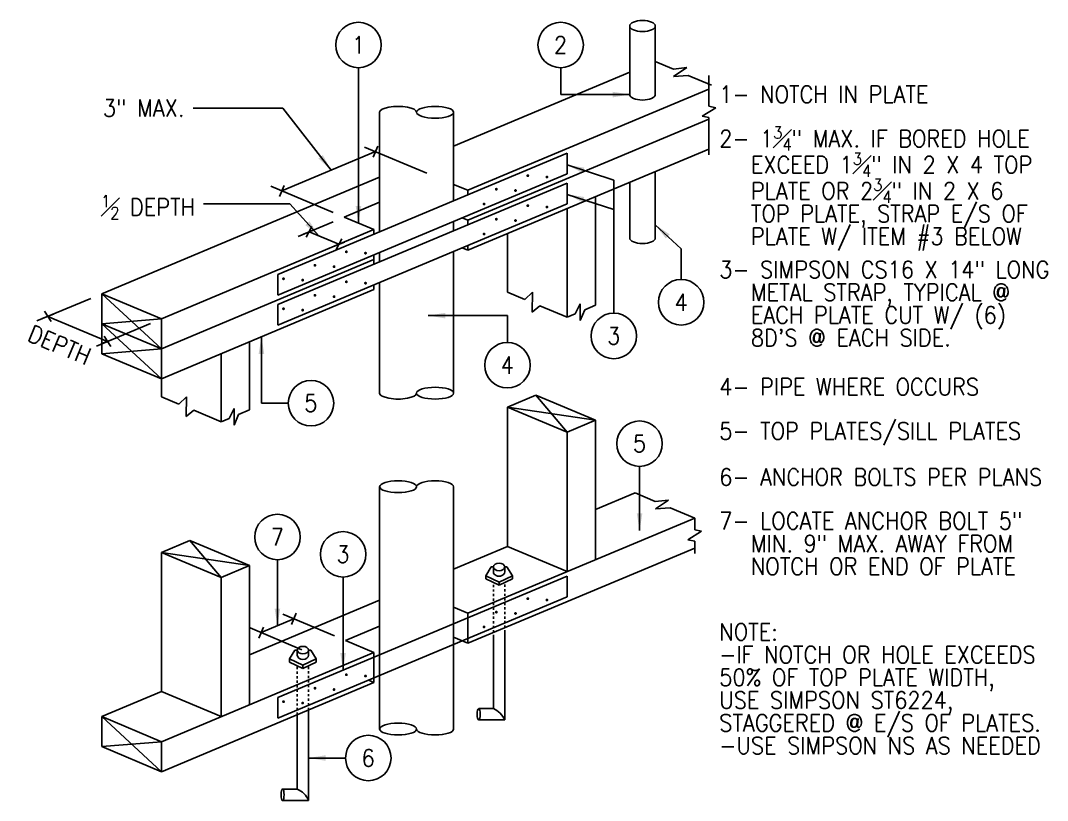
# Model space of a CAD drawing. Header units: inches. Extents: x 3 to 1706, y 9 to 286.
# Drawn here: x 55.8 to 100.97, y 72.38 to 106.68 of the extents above; entities that cross this region are included whole.
import ezdxf
from ezdxf.enums import TextEntityAlignment as Align

# ---------------------------------------------------------------- set-up
doc = ezdxf.new("R2010")
doc.units = ezdxf.units.IN
doc.header["$LTSCALE"] = 0.5
doc.header["$MEASUREMENT"] = 0
doc.linetypes.add('HIDDEN2', pattern=[0.1875, 0.125, -0.0625])
for name, color, linetype in [('A-ANNO-DIMS', 7, 'Continuous'), ('A-ANNO-NOTE', 7, 'Continuous'), ('A-ANNO-SYMB', 7, 'Continuous'), ('A-DETL-MBND', 2, 'Continuous'), ('A-DETL-MCUT', 2, 'Continuous')]:
    doc.layers.add(name, color=color, linetype=linetype)
doc.styles.add('NOTE', font='romans.shx', dxfattribs={"width": 0.9})
doc.dimstyles.new('NOTE8', dxfattribs={"dimscale": 8, "dimtxt": 0.09375, "dimasz": 0.046875, "dimexe": 0.046875, "dimexo": 0.046875, "dimgap": 0.046875, "dimtad": 1, "dimdec": 4, "dimzin": 3, "dimdsep": 46, "dimlunit": 4, "dimtxsty": 'NOTE', "dimblk": 'OBLIQUE', "dimcen": 0.046875, "dimadec": 0, "dimazin": 0, "dimtfac": 0.75, "dimtdec": 4, "dimtofl": 0, "dimtmove": 2, "dimatfit": 3, "dimldrblk": 'OBLIQUE', "dimfxl": 0, "dimfrac": 1, "dimtolj": 1, "dimtzin": 0, "dimarcsym": 0})
doc.dimstyles.new('TEXT8', dxfattribs={"dimscale": 8, "dimtxt": 0.09375, "dimasz": 0.09375, "dimexe": 0.046875, "dimexo": 0.046875, "dimgap": 0.046875, "dimtad": 0, "dimdec": 4, "dimzin": 3, "dimdsep": 46, "dimlunit": 4, "dimtxsty": 'NOTE', "dimcen": 0.046875, "dimadec": 0, "dimazin": 0, "dimtfac": 0.75, "dimtdec": 4, "dimtofl": 0, "dimtmove": 2, "dimatfit": 3, "dimfxl": 0, "dimfrac": 1, "dimtolj": 1, "dimtzin": 0, "dimarcsym": 0})

# ---------------------------------------------------------------- blocks, each defined once
blk = doc.blocks.new('IDEN1')
blk.add_circle((0, 0), 1.5)
at = {"style": 'NOTE', "width": 0.9}
blk.add_attdef('#', text='', height=1.125, dxfattribs=at).set_placement((-0.006, 0.004), align=Align.MIDDLE)
blk = doc.blocks.new('_Oblique')
at = {"color": 0, "lineweight": -2}
blk.add_line((-0.5, -0.5), (0.5, 0.5), dxfattribs=at)
blk = doc.blocks.new('*D51')
at = {"layer": 'A-ANNO-DIMS', "color": 0, "lineweight": -2}
for p, q in [((69.607, 79.616), (67.33, 80.571)), ((68.17, 79.013), (65.892, 79.968)), ((66.377, 79.764), (67.815, 80.367))]:
    blk.add_line(p, q, dxfattribs=at)
at = {"layer": 'Defpoints', "color": 0}
for p in [(67.815, 80.367), (70.092, 79.412), (68.655, 78.809)]:
    blk.add_point(p, dxfattribs=at)
at = {"layer": 'A-ANNO-DIMS', "color": 0, "lineweight": -2, "xscale": 0.375, "yscale": 0.375, "zscale": 0.375}
for p, rotation in [((67.815, 80.367), 22.74999999999941), ((66.377, 79.764), 202.7499999999994)]:
    blk.add_blockref('_Oblique', p, dxfattribs=dict(at, rotation=rotation))
blk = doc.blocks.new('*D52')
at = {"layer": 'A-ANNO-DIMS', "color": 0, "lineweight": -2}
for p, q in [((58.884, 94.464), (56.513, 93.47)), ((56.998, 93.674), (59.623, 92.573)), ((61.509, 93.364), (59.138, 92.369))]:
    blk.add_line(p, q, dxfattribs=at)
at = {"layer": 'Defpoints', "color": 0}
for p in [(59.368, 94.668), (61.993, 93.567), (59.623, 92.573)]:
    blk.add_point(p, dxfattribs=at)
at = {"layer": 'A-ANNO-DIMS', "color": 0, "lineweight": -2, "xscale": 0.375, "yscale": 0.375, "zscale": 0.375}
for p, rotation in [((56.998, 93.674), 157.2500000000003), ((59.623, 92.573), 337.2500000000003)]:
    blk.add_blockref('_Oblique', p, dxfattribs=dict(at, rotation=rotation))
at = {"layer": 'A-ANNO-DIMS', "color": 0, "insert": (57.513, 92.416), "char_height": 0.75, "attachment_point": 5, "rotation": 337.25, "style": 'NOTE'}
blk.add_mtext('\\A1;DEPTH', dxfattribs=at)
blk = doc.blocks.new('*D53')
at = {"layer": 'A-ANNO-DIMS', "color": 0, "lineweight": -2}
for p, q in [((67.288, 99.188), (71.413, 100.918)), ((73.671, 99.971), (70.928, 101.121)), ((69.546, 98.241), (66.803, 99.392))]:
    blk.add_line(p, q, dxfattribs=at)
at = {"layer": 'Defpoints', "color": 0}
for p in [(71.413, 100.918), (74.156, 99.768), (70.031, 98.038)]:
    blk.add_point(p, dxfattribs=at)
at = {"layer": 'A-ANNO-DIMS', "color": 0, "lineweight": -2, "xscale": 0.375, "yscale": 0.375, "zscale": 0.375}
for p, rotation in [((71.413, 100.918), 22.74999999999939), ((67.288, 99.188), 202.7499999999994)]:
    blk.add_blockref('_Oblique', p, dxfattribs=dict(at, rotation=rotation))
blk = doc.blocks.new('*D54')
at = {"layer": 'A-ANNO-DIMS', "color": 0, "lineweight": -2}
for p, q in [((69.546, 97.835), (68.006, 97.189)), ((68.491, 97.392), (69.804, 96.842)), ((70.859, 97.284), (69.319, 96.639))]:
    blk.add_line(p, q, dxfattribs=at)
at = {"layer": 'Defpoints', "color": 0}
for p in [(70.031, 98.038), (71.343, 97.488), (69.804, 96.842)]:
    blk.add_point(p, dxfattribs=at)
at = {"layer": 'A-ANNO-DIMS', "color": 0, "lineweight": -2, "xscale": 0.375, "yscale": 0.375, "zscale": 0.375}
for p, rotation in [((68.491, 97.392), 157.2499999999991), ((69.804, 96.842), 337.2499999999991)]:
    blk.add_blockref('_Oblique', p, dxfattribs=dict(at, rotation=rotation))

msp = doc.modelspace()

# ---------------------------------------------------------------- linework, layer by layer
at = {"layer": 'A-ANNO-DIMS'}
for p, q in [((68.36755, 97.1579), (68.61495, 97.62699)), ((69.68005, 96.60752), (69.92745, 97.07661)), ((57.14327, 93.4519), (56.85222, 93.89523)), ((59.76827, 92.35115), (59.47722, 92.79448))]:
    msp.add_line(p, q, dxfattribs=at)
at = {"layer": 'A-ANNO-SYMB'}
for p, q in [((83.71841, 104.87883), (84.51299, 104.54563)), ((79.55726, 103.42789), (79.55726, 104.60891)), ((85.09977, 104.61152), (84.51299, 104.54563)), ((84.51511, 104.22056), (85.09977, 104.61152)), ((85.16333, 104.27292), (84.51511, 104.22056)), ((85.16333, 104.27292), (86.19684, 103.83954)), ((86.08105, 104.27097), (86.08105, 102.91385)), ((85.78303, 102.47527), (86.37906, 102.85027)), ((86.37906, 102.85027), (86.08105, 102.91385)), ((86.08105, 102.41168), (85.78303, 102.47527)), ((86.08105, 102.41168), (86.08105, 100.78299)), ((81.89447, 99.66293), (81.89447, 93.81194)), ((84.85766, 96.64621), (84.85766, 95.29244)), ((77.98325, 94.41459), (77.21841, 94.73532)), ((78.31854, 94.73062), (77.98325, 94.41459)), ((78.30597, 93.86127), (78.31854, 94.73062)), ((78.63691, 94.14049), (78.30597, 93.86127)), ((79.84341, 93.63457), (78.63691, 94.14049)), ((80.1923, 93.78087), (80.41216, 94.22534)), ((80.41216, 94.22534), (80.41216, 93.4924)), ((80.61482, 93.95804), (81.09341, 94.15874)), ((77.21349, 93.70558), (77.21349, 92.52455)), ((79.84341, 93.63457), (80.1923, 93.78087)), ((80.41216, 93.4924), (80.61482, 93.95804)), ((62.75828, 89.81668), (61.99343, 90.1374)), ((63.09356, 90.1327), (62.75828, 89.81668)), ((63.08099, 89.26335), (63.09356, 90.1327)), ((63.41193, 89.54258), (63.08099, 89.26335)), ((64.61843, 89.03665), (63.41193, 89.54258)), ((64.96732, 89.18295), (65.18718, 89.62742)), ((65.18718, 89.62742), (65.18718, 88.89449)), ((65.38984, 89.36013), (65.86843, 89.56082)), ((66.39229, 89.85322), (67.57331, 89.85322)), ((64.61843, 89.03665), (64.96732, 89.18295)), ((65.18718, 88.89449), (65.38984, 89.36013)), ((82.82671, 85.90444), (83.72043, 85.52968)), ((84.30721, 85.59556), (83.72043, 85.52968)), ((83.72254, 85.2046), (84.30721, 85.59556)), ((84.37076, 85.25697), (83.72254, 85.2046)), ((84.37076, 85.25697), (85.45171, 84.80369)), ((85.45171, 84.80369), (85.45171, 84.28176)), ((85.1537, 83.84318), (85.74973, 84.21818)), ((85.74973, 84.21818), (85.45171, 84.28176)), ((85.45171, 83.77959), (85.1537, 83.84318)), ((85.45171, 83.77959), (85.45171, 83.23857))]:
    msp.add_line(p, q, dxfattribs=at)
at = {"layer": 'A-DETL-MBND'}
for p, q in [((82.59341, 103.42789), (82.59341, 106.44228)), ((83.71841, 103.42789), (83.71841, 106.44228)), ((74.84341, 101.15688), (82.59341, 104.40672)), ((75.46841, 99.21745), (86.08105, 103.6677)), ((71.59341, 102.64873), (71.59341, 97.38921)), ((74.84341, 102.64873), (74.84341, 98.75205)), ((75.46841, 97.89786), (86.08105, 102.34811)), ((75.46841, 96.57827), (86.08105, 101.02852)), ((83.71841, 97.11737), (83.71841, 100.03778)), ((59.36843, 94.66768), (71.59341, 99.79404)), ((75.46841, 99.21745), (74.84341, 99.47954)), ((82.59341, 97.11737), (82.59341, 99.56603)), ((75.46841, 99.01414), (75.46841, 99.21745)), ((81.09341, 94.15874), (81.09341, 98.93703)), ((70.03091, 98.03807), (71.59341, 98.69329)), ((71.34341, 97.4877), (70.03091, 98.03807)), ((79.84341, 93.63457), (79.84341, 98.41286)), ((74.84341, 97.8391), (74.84341, 97.43246)), ((75.46841, 97.89786), (75.22598, 97.99952)), ((75.46841, 97.69454), (75.46841, 97.89786)), ((61.99343, 93.56693), (71.34341, 97.4877)), ((71.34341, 97.28438), (71.34341, 97.4877)), ((77.21841, 94.73532), (77.21841, 97.31211)), ((75.46841, 96.57827), (75.22598, 96.67993)), ((75.46841, 96.57827), (75.46841, 96.78159)), ((71.34341, 95.96479), (71.34341, 96.37142)), ((71.59341, 96.47626), (71.59341, 96.06962)), ((74.84341, 96.5195), (74.84341, 90.2948)), ((61.99343, 92.24733), (71.34341, 96.16811)), ((71.34341, 94.84851), (71.34341, 95.05183)), ((71.59341, 95.15667), (71.59341, 90.2948)), ((59.36843, 92.0285), (59.36843, 94.66768)), ((61.99343, 93.56693), (59.36843, 94.66768)), ((59.36843, 94.66768), (61.99343, 92.24733)), ((61.99343, 90.92774), (71.34341, 94.84851)), ((61.99343, 93.56693), (59.36843, 93.34809)), ((61.99343, 90.92774), (61.99343, 93.56693)), ((59.36843, 93.34809), (61.99343, 90.92774)), ((61.99343, 92.24733), (59.36843, 93.34809)), ((61.99343, 92.24733), (59.36843, 92.0285)), ((65.86843, 89.56082), (65.86843, 92.55266)), ((61.99343, 90.92774), (59.36843, 92.0285)), ((64.61843, 89.03665), (64.61843, 92.0285)), ((61.99343, 90.1374), (61.99343, 90.92774)), ((77.21841, 89.67768), (78.46841, 90.20185)), ((78.46841, 90.20185), (79.84341, 88.57693)), ((81.09341, 89.1011), (78.46841, 90.20185)), ((77.21841, 83.55268), (77.21841, 89.67768)), ((81.09341, 89.1011), (77.21841, 89.67768)), ((79.84341, 88.57693), (77.21841, 89.67768)), ((79.84341, 88.57693), (81.09341, 89.1011)), ((81.09341, 82.9761), (81.09341, 89.1011)), ((79.84341, 82.45193), (79.84341, 88.57693)), ((71.59341, 75.5207), (71.59341, 86.17847)), ((74.84341, 75.5207), (74.84341, 86.17847)), ((81.09341, 85.17761), (82.82671, 85.90444)), ((75.46841, 80.61734), (85.45171, 84.80369)), ((61.99343, 83.29332), (63.24343, 83.81749)), ((65.86843, 82.71674), (63.24343, 83.81749)), ((63.24343, 83.81749), (64.61843, 82.19257)), ((61.99343, 77.16832), (61.99343, 83.29332)), ((64.61843, 82.19257), (61.99343, 83.29332)), ((65.86843, 82.71674), (61.99343, 83.29332)), ((74.84341, 82.55676), (77.21841, 83.55268)), ((75.46841, 79.29775), (85.45171, 83.4841)), ((79.84341, 82.45193), (77.21841, 83.55268)), ((64.61843, 82.19257), (65.86843, 82.71674)), ((65.86843, 76.59174), (65.86843, 82.71674)), ((76.25973, 82.2636), (76.49488, 82.65121)), ((76.25973, 82.1251), (76.25973, 82.2636)), ((76.84516, 81.98423), (76.25973, 82.2636)), ((76.59516, 82.65121), (76.49488, 82.65121)), ((76.59516, 82.432), (76.59516, 82.65121)), ((76.84516, 81.98423), (77.43059, 82.2636)), ((77.09516, 82.65121), (77.19544, 82.65121)), ((77.09516, 82.432), (77.09516, 82.65121)), ((77.43059, 82.2636), (77.19544, 82.65121)), ((77.43059, 82.1251), (77.43059, 82.2636)), ((64.61843, 76.06757), (64.61843, 82.19257)), ((76.84516, 81.84573), (76.25973, 82.1251)), ((76.84516, 81.84573), (77.43059, 82.1251)), ((76.84516, 81.84573), (76.84516, 81.98423)), ((65.86843, 78.79324), (71.59341, 81.19393)), ((75.46841, 80.61734), (74.84341, 80.87943)), ((75.46841, 79.29775), (75.46841, 80.61734)), ((70.09217, 79.41227), (71.59341, 80.04179)), ((75.46841, 79.29775), (74.84341, 79.55983)), ((76.59516, 76.42092), (76.59516, 79.56692)), ((77.09516, 75.92092), (77.09516, 79.77658)), ((71.34341, 78.88758), (70.09217, 79.41227)), ((61.99343, 74.96681), (71.34341, 78.88758)), ((67.63298, 78.60478), (67.86813, 78.99239)), ((67.96841, 78.99239), (67.86813, 78.99239)), ((67.96841, 78.77319), (67.96841, 78.99239)), ((68.46841, 78.77319), (68.46841, 78.99239)), ((68.46841, 78.99239), (68.56869, 78.99239)), ((68.80384, 78.60478), (68.56869, 78.99239)), ((71.34341, 77.56799), (71.34341, 78.88758)), ((68.21841, 78.32541), (67.63298, 78.60478)), ((67.63298, 78.46628), (67.63298, 78.60478)), ((68.21841, 78.18691), (67.63298, 78.46628)), ((68.21841, 78.32541), (68.80384, 78.60478)), ((68.21841, 78.18691), (68.80384, 78.46628)), ((68.21841, 78.18691), (68.21841, 78.32541)), ((68.80384, 78.46628), (68.80384, 78.60478)), ((61.99343, 73.64722), (71.34341, 77.56799)), ((71.34341, 77.56799), (71.10098, 77.66965)), ((59.36843, 76.06757), (61.99343, 77.16832)), ((64.61843, 76.06757), (61.99343, 77.16832)), ((68.46841, 72.38174), (68.46841, 76.36241)), ((75.94994, 76.42092), (76.59516, 76.42092)), ((59.36843, 74.74797), (59.36843, 76.06757)), ((61.99343, 74.96681), (59.36843, 76.06757)), ((59.36843, 76.06757), (61.99343, 73.64722)), ((67.96841, 72.88174), (67.96841, 76.15274)), ((75.94994, 75.92092), (77.09516, 75.92092)), ((61.99343, 74.96681), (59.36843, 74.74797)), ((61.99343, 73.64722), (59.36843, 74.74797)), ((61.99343, 73.64722), (61.99343, 74.96681)), ((67.32319, 72.88174), (67.96841, 72.88174)), ((67.32319, 72.38174), (68.46841, 72.38174))]:
    msp.add_line(p, q, dxfattribs=at)
at = {"layer": 'A-DETL-MBND', "linetype": 'HIDDEN2'}
for p, q in [((76.59516, 79.56692), (76.59516, 81.96503)), ((77.09516, 79.77658), (77.09516, 81.96503)), ((67.96841, 76.15274), (67.96841, 78.30621)), ((68.46841, 76.36241), (68.46841, 78.30621))]:
    msp.add_line(p, q, dxfattribs=at)
at = {"layer": 'A-DETL-MBND'}
for centre in [(76.21406, 75.53982), (67.58731, 72.00064)]:
    msp.add_arc(centre, 0.95998, 23.389688, 66.610312, dxfattribs=at)
for centre, major_axis, ratio in [((83.15591, 106.44228), (-0.5625, 0), 0.42835783), ((74.03091, 102.64873), (0.8125, 0), 0.31958793), ((76.84516, 82.65121), (-0.25, 0), 0.66566958), ((68.21841, 78.99239), (-0.25, 0), 0.66566958), ((75.94994, 76.17092), (0, 0.25), 0.26991016), ((72.40591, 75.5207), (-0.8125, 0), 0.31958793), ((67.32319, 72.63174), (0, 0.25), 0.26991016)]:
    msp.add_ellipse(centre, major_axis=major_axis, ratio=ratio, dxfattribs=at)
for centre, major_axis, ratio, start_param, end_param in [((83.15591, 103.42789), (-0.5625, 0), 0.42835783, 0, 3.14159265), ((72.40591, 102.64873), (-0.8125, 0), 0.31958793, 3.14159265, 6.28318531), ((83.15591, 97.11737), (-0.5625, 0), 0.42835783, 0, 3.14159265), ((76.84516, 82.432), (0.25, 0), 0.74660017, 3.14159265, 6.28318531), ((68.21841, 78.77319), (-0.25, 0), 0.74660017, 0, 3.14159265), ((74.03091, 75.5207), (-0.8125, 0), 0.31958793, 0, 3.14159265)]:
    msp.add_ellipse(centre, major_axis=major_axis, ratio=ratio, start_param=start_param, end_param=end_param, dxfattribs=at)
at = {"layer": 'A-DETL-MBND', "extrusion": (0, 0, -1)}
for centre, major_axis in [((74.03091, 90.2948), (0.8125, 0)), ((72.40591, 86.17847), (-0.8125, 0))]:
    msp.add_ellipse(centre, major_axis=major_axis, ratio=0.31958793, dxfattribs=at)
for centre, start_param, end_param in [((72.40591, 90.2948), 3.14159265, 6.28318531), ((74.03091, 86.17847), 0, 3.14159265)]:
    msp.add_ellipse(centre, major_axis=(-0.8125, 0), ratio=0.31958793, start_param=start_param, end_param=end_param, dxfattribs=at)
at = {"layer": 'A-DETL-MCUT'}
for p, q in [((67.11843, 95.5127), (79.84341, 100.84873)), ((79.84341, 99.93577), (79.84341, 100.84873)), ((67.11843, 94.59974), (79.84341, 99.93577)), ((67.11843, 94.19311), (79.84341, 99.52913)), ((79.84341, 98.61618), (79.84341, 99.52913)), ((67.11843, 93.28015), (79.84341, 98.61618)), ((67.11843, 94.59974), (67.11843, 95.5127)), ((67.11843, 93.28015), (67.11843, 94.19311)), ((67.11843, 76.91259), (79.84341, 82.24861)), ((79.84341, 81.33566), (79.84341, 82.24861)), ((67.11843, 75.99963), (79.84341, 81.33566)), ((67.11843, 75.99963), (67.11843, 76.91259))]:
    msp.add_line(p, q, dxfattribs=at)
at = {"layer": 'A-DETL-MCUT', "const_width": 0.0625}
for points in [[(78.07912, 99.85831, 1), (78.14162, 99.85831, 1)], [(78.92059, 99.79964, 1), (78.98309, 99.79964, 1)], [(76.69624, 99.26515, 1), (76.75874, 99.26515, 1)], [(77.53771, 99.20649, 1), (77.60021, 99.20649, 1)], [(76.15483, 98.61333, 1), (76.21733, 98.61333, 1)], [(78.07912, 98.53872, 1), (78.14162, 98.53872, 1)], [(78.92059, 98.48005, 1), (78.98309, 98.48005, 1)], [(76.69624, 97.94556, 1), (76.75874, 97.94556, 1)], [(77.53771, 97.8869, 1), (77.60021, 97.8869, 1)], [(76.15483, 97.29374, 1), (76.21733, 97.29374, 1)], [(70.09851, 96.51176, 1), (70.16101, 96.51176, 1)], [(70.93998, 96.4531, 1), (71.00248, 96.4531, 1)], [(68.71563, 95.9186, 1), (68.77813, 95.9186, 1)], [(69.5571, 95.85994, 1), (69.6196, 95.85994, 1)], [(67.33275, 95.32545, 1), (67.39525, 95.32545, 1)], [(68.17421, 95.26678, 1), (68.23671, 95.26678, 1)], [(70.09851, 95.19217, 1), (70.16101, 95.19217, 1)], [(70.93998, 95.1335, 1), (71.00248, 95.1335, 1)], [(68.71563, 94.59901, 1), (68.77813, 94.59901, 1)], [(69.5571, 94.54035, 1), (69.6196, 94.54035, 1)], [(67.33275, 94.00586, 1), (67.39525, 94.00586, 1)], [(68.17421, 93.94719, 1), (68.23671, 93.94719, 1)], [(78.07912, 81.2582, 1), (78.14162, 81.2582, 1)], [(78.92059, 81.19953, 1), (78.98309, 81.19953, 1)], [(76.69624, 80.66504, 1), (76.75874, 80.66504, 1)], [(77.53771, 80.60637, 1), (77.60021, 80.60637, 1)], [(76.15483, 80.01322, 1), (76.21733, 80.01322, 1)], [(70.09851, 77.91165, 1), (70.16101, 77.91165, 1)], [(70.93998, 77.85298, 1), (71.00248, 77.85298, 1)], [(68.71563, 77.31849, 1), (68.77813, 77.31849, 1)], [(69.5571, 77.25983, 1), (69.6196, 77.25983, 1)], [(67.33275, 76.72533, 1), (67.39525, 76.72533, 1)], [(68.17421, 76.66667, 1), (68.23671, 76.66667, 1)]]:
    msp.add_lwpolyline(points, format="xyb", close=True, dxfattribs=at)

# ---------------------------------------------------------------- block references
at = {"layer": 'A-ANNO-DIMS', "xscale": 0.6666666666666666, "yscale": 0.6666666666666666, "zscale": 0.6666666666666666}
msp.add_blockref('IDEN1', (67.09605, 83.96882), dxfattribs=at).add_auto_attribs({'#': '7'})
at = {"layer": 'A-ANNO-SYMB', "xscale": 0.6666666666666666, "yscale": 0.6666666666666666, "zscale": 0.6666666666666666}
for p, values in [((70.66102, 105.60891), {'#': '1'}), ((79.55726, 105.60891), {'#': '2'}), ((84.85766, 94.29244), {'#': '4'}), ((81.89447, 92.81194), {'#': '3'}), ((77.21349, 91.52455), {'#': '4'}), ((68.57331, 89.85322), {'#': '5'}), ((83.02838, 88.07539), {'#': '5'}), ((69.9843, 83.20729), {'#': '3'}), ((71.09285, 74.2483), {'#': '6'})]:
    msp.add_blockref('IDEN1', p, dxfattribs=at).add_auto_attribs(values)

# ---------------------------------------------------------------- texts
at = {"layer": 'A-ANNO-DIMS', "char_height": 0.75, "attachment_point": 3, "style": 'NOTE'}
for s, insert in [('3" MAX.', (63.00795, 103.20718)), ('\\A1;{\\H0.7x;\\S1#2;} DEPTH', (63.4734, 99.00342))]:
    msp.add_mtext(s, dxfattribs=dict(at, insert=insert))
at = {"layer": 'A-ANNO-NOTE', "char_height": 0.75, "width": 18.1875, "attachment_point": 1, "style": 'NOTE'}
for s, insert in [('1- NOTCH IN PLATE', (86.53633, 103.81309)), ('4- PIPE WHERE OCCURS', (86.53633, 90.95061)), ('5- TOP PLATES/SILL PLATES', (86.53633, 89.00505)), ('6- ANCHOR BOLTS PER PLANS', (86.53633, 86.98062))]:
    msp.add_mtext(s, dxfattribs=dict(at, insert=insert))
at = {"layer": 'A-ANNO-NOTE', "char_height": 0.75, "width": 20.6875, "attachment_point": 1, "line_spacing_factor": 0.8, "style": 'NOTE'}
for s, insert in [('\\A1;2- 1{\\H0.7x;\\S3#4;}" MAX. IF BORED HOLE\\P   EXCEED 1{\\H0.7x;\\S3#4;}" IN 2 X 4 TOP\\P   PLATE OR 2{\\H0.7x;\\S3#4;}" IN 2 X 6\\P   TOP PLATE, STRAP E/S OF\\P   PLATE W/ ITEM #3 BELOW', (86.53633, 102.01675)), ('3- SIMPSON CS16 X 14" LONG\\P   METAL STRAP, TYPICAL @\\P   EACH PLATE CUT W/ (6)\\P   8D\'S @ EACH SIDE.', (86.53633, 96.10755)), ('7- LOCATE ANCHOR BOLT 5"\\P   MIN. 9" MAX. AWAY FROM\\P   NOTCH OR END OF PLATE', (86.53633, 85.05488)), ('NOTE:\\P-IF NOTCH OR HOLE EXCEEDS\\P50% OF TOP PLATE WIDTH,\\PUSE SIMPSON ST6224,\\PSTAGGERED @ E/S OF PLATES.\\P-USE SIMPSON NS AS NEEDED', (86.53633, 80.17008))]:
    msp.add_mtext(s, dxfattribs=dict(at, insert=insert))

# ---------------------------------------------------------------- dimensions: what is measured, and where the dimension line sits
at = {"layer": 'A-ANNO-DIMS'}
for p1, p2, distance, picture, middle in [((70.03091, 98.03807), (74.15591, 99.76783), 2.12148, '*D53', (69.35043, 100.05318)), ((70.03091, 98.03807), (71.34341, 97.4877), -1.1908, '*D54', (69.1475, 97.11725)), ((68.65464, 78.80946), (70.09217, 79.41227), 1.76136, '*D51', (67.09605, 80.06584))]:
    dim = msp.add_aligned_dim(p1=p1, p2=p2, distance=distance, text=' ', dimstyle='NOTE8', dxfattribs=at)
    dim.commit()
    dim.dimension.update_dxf_attribs({"geometry": picture, "text_midpoint": middle})
dim = msp.add_linear_dim(base=(59.62274, 92.57281), p1=(59.36843, 94.66768), p2=(61.99343, 93.56693), angle=337.25, text='DEPTH', dimstyle='NOTE8', dxfattribs=at)
dim.commit()
dim.dimension.update_dxf_attribs({"geometry": '*D52', "text_midpoint": (57.51265, 92.41593), "dimtype": 161})

# ---------------------------------------------------------------- leaders
at = {"layer": 'A-ANNO-DIMS', "annotation_type": 0, "has_hookline": 1, "hookline_direction": 1}
for points, text_width in [([(69.45766, 100.09815), (67.3367, 102.83218), (63.38295, 102.83218)], 3.85714), ([(68.91801, 97.21349), (67.64306, 98.62842), (63.8484, 98.62842)], 4.39857)]:
    msp.add_leader(points, dimstyle='TEXT8', override={"dimgap": 0.046875, "dimtad": 0}, dxfattribs=dict(at, text_width=text_width))
at = {"layer": 'A-ANNO-DIMS'}
msp.add_leader([(67.09605, 80.06584), (67.09605, 82.96882)], dimstyle='TEXT8', dxfattribs=at)
at = {"layer": 'A-ANNO-SYMB'}
for points in [[(70.66102, 97.77385), (70.66102, 104.60891)], [(82.59341, 103.42789), (79.55726, 103.42789)], [(79.84341, 100.33075), (81.89447, 99.66293)], [(79.84341, 99.03808), (81.89447, 98.37026)], [(83.71841, 97.70019), (84.85766, 96.64621)], [(73.7327, 93.70558), (77.21349, 93.70558)], [(66.39229, 92.77234), (66.39229, 89.85322)], [(83.02838, 84.25536), (83.02838, 87.07539)], [(69.9843, 78.11434), (69.9843, 82.20729)], [(68.46841, 74.2483), (70.09285, 74.2483)]]:
    msp.add_leader(points, dimstyle='TEXT8', dxfattribs=at)

doc.saveas('drawing.dxf')
